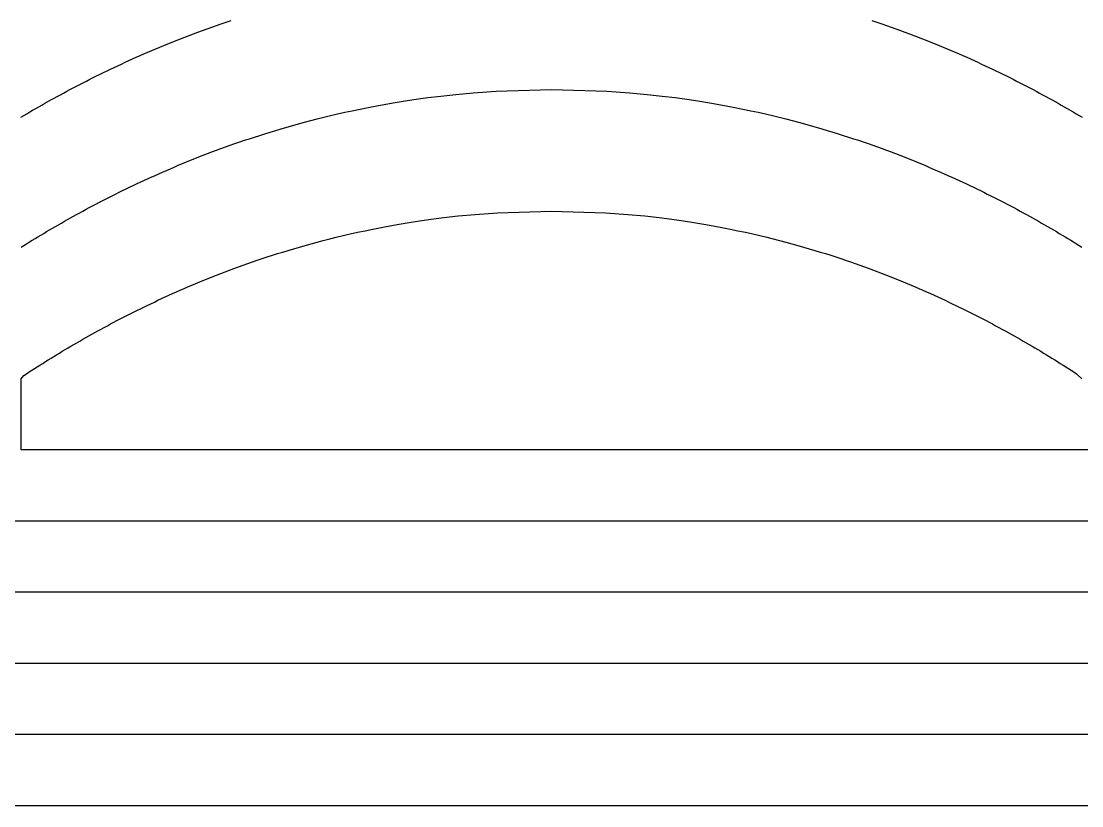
# Model space of a CAD drawing. Extents: x 201 to 397, y -170 to -3.
# Drawn here: x 276.13 to 322.34, y -129.2 to -95.03 of the extents above; entities that cross this region are included whole.
import ezdxf

# ---------------------------------------------------------------- set-up
doc = ezdxf.new("R2010")
doc.units = 0
doc.layers.add('MyLines', color=7, linetype='Continuous')

msp = doc.modelspace()

# ---------------------------------------------------------------- linework, layer by layer
at = {"layer": 'MyLines'}
for p, q in [((284.64, -95.211), (284.848, -95.138)), ((284.848, -95.138), (285.059, -95.066)), ((285.059, -95.066), (285.274, -94.993)), ((313.199, -94.993), (313.414, -95.066)), ((313.414, -95.066), (313.625, -95.138)), ((313.625, -95.138), (313.834, -95.211)), ((283.45, -95.647), (283.642, -95.574)), ((283.642, -95.574), (283.836, -95.501)), ((283.836, -95.501), (284.033, -95.428)), ((284.033, -95.428), (284.232, -95.356)), ((284.232, -95.356), (284.435, -95.283)), ((284.435, -95.283), (284.64, -95.211)), ((313.834, -95.211), (314.039, -95.283)), ((314.039, -95.283), (314.241, -95.356)), ((314.241, -95.356), (314.44, -95.428)), ((314.44, -95.428), (314.637, -95.501)), ((314.637, -95.501), (314.831, -95.574)), ((314.831, -95.574), (315.023, -95.647)), ((282.171, -96.158), (282.347, -96.085)), ((282.347, -96.085), (282.526, -96.012)), ((282.526, -96.012), (282.706, -95.939)), ((282.706, -95.939), (282.889, -95.866)), ((282.889, -95.866), (283.074, -95.793)), ((283.074, -95.793), (283.261, -95.72)), ((283.261, -95.72), (283.45, -95.647)), ((315.023, -95.647), (315.213, -95.72)), ((315.213, -95.72), (315.4, -95.793)), ((315.4, -95.793), (315.584, -95.866)), ((315.584, -95.866), (315.767, -95.939)), ((315.767, -95.939), (315.947, -96.012)), ((315.947, -96.012), (316.126, -96.085)), ((316.126, -96.085), (316.303, -96.158)), ((281.149, -96.598), (281.315, -96.525)), ((281.315, -96.525), (281.483, -96.451)), ((281.483, -96.451), (281.652, -96.378)), ((281.652, -96.378), (281.823, -96.305)), ((281.823, -96.305), (281.996, -96.231)), ((281.996, -96.231), (282.171, -96.158)), ((316.303, -96.158), (316.477, -96.231)), ((316.477, -96.231), (316.65, -96.305)), ((316.65, -96.305), (316.821, -96.378)), ((316.821, -96.378), (316.99, -96.451)), ((316.99, -96.451), (317.158, -96.525)), ((317.158, -96.525), (317.324, -96.598)), ((280.186, -97.041), (280.343, -96.967)), ((280.343, -96.967), (280.501, -96.893)), ((280.501, -96.893), (280.661, -96.819)), ((280.661, -96.819), (280.822, -96.746)), ((280.822, -96.746), (280.985, -96.672)), ((280.985, -96.672), (281.149, -96.598)), ((317.324, -96.598), (317.488, -96.672)), ((317.488, -96.672), (317.651, -96.746)), ((317.651, -96.746), (317.812, -96.819)), ((317.812, -96.819), (317.972, -96.893)), ((317.972, -96.893), (318.131, -96.967)), ((318.131, -96.967), (318.288, -97.041)), ((279.123, -97.56), (279.271, -97.485)), ((279.271, -97.485), (279.42, -97.411)), ((279.42, -97.411), (279.571, -97.337)), ((279.571, -97.337), (279.723, -97.263)), ((279.723, -97.263), (279.876, -97.189)), ((279.876, -97.189), (280.03, -97.115)), ((280.03, -97.115), (280.186, -97.041)), ((318.288, -97.041), (318.443, -97.115)), ((318.443, -97.115), (318.598, -97.189)), ((318.598, -97.189), (318.751, -97.263)), ((318.751, -97.263), (318.903, -97.337)), ((318.903, -97.337), (319.053, -97.411)), ((319.053, -97.411), (319.202, -97.485)), ((319.202, -97.485), (319.35, -97.56)), ((278.258, -98.006), (278.399, -97.932)), ((278.399, -97.932), (278.542, -97.857)), ((278.542, -97.857), (278.685, -97.783)), ((278.685, -97.783), (278.83, -97.708)), ((278.83, -97.708), (278.976, -97.634)), ((278.976, -97.634), (279.123, -97.56)), ((319.35, -97.56), (319.497, -97.634)), ((319.497, -97.634), (319.643, -97.708)), ((319.643, -97.708), (319.788, -97.783)), ((319.788, -97.783), (319.932, -97.857)), ((319.932, -97.857), (320.074, -97.932)), ((320.074, -97.932), (320.216, -98.006)), ((277.429, -98.455), (277.565, -98.38)), ((277.565, -98.38), (277.702, -98.306)), ((277.702, -98.306), (277.839, -98.231)), ((277.839, -98.231), (277.978, -98.156)), ((277.978, -98.156), (278.117, -98.081)), ((278.117, -98.081), (278.258, -98.006)), ((293.337, -98.428), (293.85, -98.357)), ((293.85, -98.357), (294.418, -98.287)), ((294.418, -98.287), (295.063, -98.216)), ((295.063, -98.216), (295.829, -98.145)), ((295.829, -98.145), (296.827, -98.074)), ((296.827, -98.074), (299.237, -98.004)), ((299.237, -98.004), (301.647, -98.074)), ((301.647, -98.074), (302.645, -98.145)), ((302.645, -98.145), (303.41, -98.216)), ((303.41, -98.216), (304.055, -98.287)), ((304.055, -98.287), (304.623, -98.357)), ((304.623, -98.357), (305.137, -98.428)), ((320.216, -98.006), (320.356, -98.081)), ((320.356, -98.081), (320.496, -98.156)), ((320.496, -98.156), (320.634, -98.231)), ((320.634, -98.231), (320.772, -98.306)), ((320.772, -98.306), (320.909, -98.38)), ((320.909, -98.38), (321.044, -98.455)), ((276.633, -98.906), (276.764, -98.831)), ((276.764, -98.831), (276.895, -98.756)), ((276.895, -98.756), (277.027, -98.681)), ((277.027, -98.681), (277.16, -98.605)), ((277.16, -98.605), (277.294, -98.53)), ((277.294, -98.53), (277.429, -98.455)), ((290.559, -98.926), (290.899, -98.855)), ((290.899, -98.855), (291.253, -98.784)), ((291.253, -98.784), (291.623, -98.712)), ((291.623, -98.712), (292.013, -98.641)), ((292.013, -98.641), (292.426, -98.57)), ((292.426, -98.57), (292.865, -98.499)), ((292.865, -98.499), (293.337, -98.428)), ((305.137, -98.428), (305.609, -98.499)), ((305.609, -98.499), (306.048, -98.57)), ((306.048, -98.57), (306.46, -98.641)), ((306.46, -98.641), (306.85, -98.712)), ((306.85, -98.712), (307.221, -98.784)), ((307.221, -98.784), (307.575, -98.855)), ((307.575, -98.855), (307.914, -98.926)), ((321.044, -98.455), (321.179, -98.53)), ((321.179, -98.53), (321.313, -98.605)), ((321.313, -98.605), (321.446, -98.681)), ((321.446, -98.681), (321.578, -98.756)), ((321.578, -98.756), (321.709, -98.831)), ((321.709, -98.831), (321.84, -98.906)), ((276.12, -99.208), (276.247, -99.133)), ((276.247, -99.133), (276.375, -99.057)), ((276.375, -99.057), (276.504, -98.982)), ((276.504, -98.982), (276.633, -98.906)), ((288.754, -99.355), (289.032, -99.283)), ((289.032, -99.283), (289.319, -99.211)), ((289.319, -99.211), (289.614, -99.14)), ((289.614, -99.14), (289.918, -99.069)), ((289.918, -99.069), (290.233, -98.997)), ((290.233, -98.997), (290.559, -98.926)), ((307.914, -98.926), (308.241, -98.997)), ((308.241, -98.997), (308.555, -99.069)), ((308.555, -99.069), (308.86, -99.14)), ((308.86, -99.14), (309.155, -99.211)), ((309.155, -99.211), (309.441, -99.283)), ((309.441, -99.283), (309.72, -99.355)), ((321.84, -98.906), (321.97, -98.982)), ((321.97, -98.982), (322.098, -99.057)), ((322.098, -99.057), (322.227, -99.133)), ((322.227, -99.133), (322.354, -99.208)), ((286.984, -99.857), (287.221, -99.785)), ((287.221, -99.785), (287.462, -99.713)), ((287.462, -99.713), (287.709, -99.641)), ((287.709, -99.641), (287.961, -99.569)), ((287.961, -99.569), (288.219, -99.498)), ((288.219, -99.498), (288.483, -99.426)), ((288.483, -99.426), (288.754, -99.355)), ((309.72, -99.355), (309.991, -99.426)), ((309.991, -99.426), (310.255, -99.498)), ((310.255, -99.498), (310.513, -99.569)), ((310.513, -99.569), (310.765, -99.641)), ((310.765, -99.641), (311.011, -99.713)), ((311.011, -99.713), (311.253, -99.785)), ((311.253, -99.785), (311.489, -99.857)), ((285.654, -100.289), (285.866, -100.217)), ((285.866, -100.217), (286.082, -100.145)), ((286.082, -100.145), (286.301, -100.073)), ((286.301, -100.073), (286.525, -100.001)), ((286.525, -100.001), (286.752, -99.929)), ((286.752, -99.929), (286.984, -99.857)), ((311.489, -99.857), (311.721, -99.929)), ((311.721, -99.929), (311.949, -100.001)), ((311.949, -100.001), (312.172, -100.073)), ((312.172, -100.073), (312.392, -100.145)), ((312.392, -100.145), (312.607, -100.217)), ((312.607, -100.217), (312.82, -100.289)), ((284.254, -100.797), (284.446, -100.724)), ((284.446, -100.724), (284.64, -100.651)), ((284.64, -100.651), (284.837, -100.579)), ((284.837, -100.579), (285.036, -100.506)), ((285.036, -100.506), (285.239, -100.434)), ((285.239, -100.434), (285.445, -100.362)), ((285.445, -100.362), (285.654, -100.289)), ((312.82, -100.289), (313.029, -100.362)), ((313.029, -100.362), (313.234, -100.434)), ((313.234, -100.434), (313.437, -100.506)), ((313.437, -100.506), (313.637, -100.579)), ((313.637, -100.579), (313.834, -100.651)), ((313.834, -100.651), (314.028, -100.724)), ((314.028, -100.724), (314.219, -100.797)), ((283.154, -101.233), (283.332, -101.16)), ((283.332, -101.16), (283.512, -101.087)), ((283.512, -101.087), (283.694, -101.015)), ((283.694, -101.015), (283.878, -100.942)), ((283.878, -100.942), (284.065, -100.869)), ((284.065, -100.869), (284.254, -100.797)), ((314.219, -100.797), (314.408, -100.869)), ((314.408, -100.869), (314.595, -100.942)), ((314.595, -100.942), (314.779, -101.015)), ((314.779, -101.015), (314.961, -101.087)), ((314.961, -101.087), (315.141, -101.16)), ((315.141, -101.16), (315.319, -101.233)), ((282.128, -101.672), (282.295, -101.599)), ((282.295, -101.599), (282.463, -101.525)), ((282.463, -101.525), (282.633, -101.452)), ((282.633, -101.452), (282.805, -101.379)), ((282.805, -101.379), (282.979, -101.306)), ((282.979, -101.306), (283.154, -101.233)), ((315.319, -101.233), (315.495, -101.306)), ((315.495, -101.306), (315.669, -101.379)), ((315.669, -101.379), (315.841, -101.452)), ((315.841, -101.452), (316.011, -101.525)), ((316.011, -101.525), (316.179, -101.599)), ((316.179, -101.599), (316.345, -101.672)), ((281.007, -102.186), (281.163, -102.112)), ((281.163, -102.112), (281.32, -102.039)), ((281.32, -102.039), (281.478, -101.965)), ((281.478, -101.965), (281.638, -101.892)), ((281.638, -101.892), (281.8, -101.818)), ((281.8, -101.818), (281.963, -101.745)), ((281.963, -101.745), (282.128, -101.672)), ((316.345, -101.672), (316.51, -101.745)), ((316.51, -101.745), (316.673, -101.818)), ((316.673, -101.818), (316.835, -101.892)), ((316.835, -101.892), (316.995, -101.965)), ((316.995, -101.965), (317.154, -102.039)), ((317.154, -102.039), (317.311, -102.112)), ((317.311, -102.112), (317.466, -102.186)), ((280.101, -102.628), (280.249, -102.555)), ((280.249, -102.555), (280.398, -102.481)), ((280.398, -102.481), (280.548, -102.407)), ((280.548, -102.407), (280.7, -102.333)), ((280.7, -102.333), (280.853, -102.259)), ((280.853, -102.259), (281.007, -102.186)), ((317.466, -102.186), (317.621, -102.259)), ((317.621, -102.259), (317.774, -102.333)), ((317.774, -102.333), (317.925, -102.407)), ((317.925, -102.407), (318.075, -102.481)), ((318.075, -102.481), (318.224, -102.555)), ((318.224, -102.555), (318.372, -102.628)), ((279.239, -103.073), (279.38, -102.999)), ((279.38, -102.999), (279.522, -102.925)), ((279.522, -102.925), (279.665, -102.851)), ((279.665, -102.851), (279.809, -102.776)), ((279.809, -102.776), (279.955, -102.702)), ((279.955, -102.702), (280.101, -102.628)), ((318.372, -102.628), (318.519, -102.702)), ((318.519, -102.702), (318.664, -102.776)), ((318.664, -102.776), (318.809, -102.851)), ((318.809, -102.851), (318.952, -102.925)), ((318.952, -102.925), (319.094, -102.999)), ((319.094, -102.999), (319.235, -103.073)), ((278.414, -103.52), (278.549, -103.445)), ((278.549, -103.445), (278.685, -103.371)), ((278.685, -103.371), (278.822, -103.296)), ((278.822, -103.296), (278.96, -103.222)), ((278.96, -103.222), (279.099, -103.147)), ((279.099, -103.147), (279.239, -103.073)), ((295.172, -103.513), (295.917, -103.443)), ((295.917, -103.443), (296.889, -103.372)), ((296.889, -103.372), (299.237, -103.301)), ((299.237, -103.301), (301.584, -103.372)), ((301.584, -103.372), (302.556, -103.443)), ((302.556, -103.443), (303.302, -103.513)), ((319.235, -103.073), (319.375, -103.147)), ((319.375, -103.147), (319.513, -103.222)), ((319.513, -103.222), (319.651, -103.296)), ((319.651, -103.296), (319.788, -103.371)), ((319.788, -103.371), (319.924, -103.445)), ((319.924, -103.445), (320.059, -103.52)), ((277.624, -103.968), (277.753, -103.893)), ((277.753, -103.893), (277.884, -103.818)), ((277.884, -103.818), (278.015, -103.744)), ((278.015, -103.744), (278.147, -103.669)), ((278.147, -103.669), (278.28, -103.594)), ((278.28, -103.594), (278.414, -103.52)), ((291.821, -104.01), (292.2, -103.939)), ((292.2, -103.939), (292.602, -103.868)), ((292.602, -103.868), (293.03, -103.797)), ((293.03, -103.797), (293.49, -103.726)), ((293.49, -103.726), (293.99, -103.655)), ((293.99, -103.655), (294.543, -103.584)), ((294.543, -103.584), (295.172, -103.513)), ((303.302, -103.513), (303.93, -103.584)), ((303.93, -103.584), (304.484, -103.655)), ((304.484, -103.655), (304.984, -103.726)), ((304.984, -103.726), (305.444, -103.797)), ((305.444, -103.797), (305.871, -103.868)), ((305.871, -103.868), (306.273, -103.939)), ((306.273, -103.939), (306.653, -104.01)), ((320.059, -103.52), (320.193, -103.594)), ((320.193, -103.594), (320.326, -103.669)), ((320.326, -103.669), (320.458, -103.744)), ((320.458, -103.744), (320.59, -103.818)), ((320.59, -103.818), (320.72, -103.893)), ((320.72, -103.893), (320.85, -103.968)), ((276.739, -104.494), (276.863, -104.418)), ((276.863, -104.418), (276.988, -104.343)), ((276.988, -104.343), (277.113, -104.268)), ((277.113, -104.268), (277.24, -104.193)), ((277.24, -104.193), (277.367, -104.118)), ((277.367, -104.118), (277.495, -104.043)), ((277.495, -104.043), (277.624, -103.968)), ((289.862, -104.437), (290.159, -104.366)), ((290.159, -104.366), (290.466, -104.295)), ((290.466, -104.295), (290.784, -104.223)), ((290.784, -104.223), (291.115, -104.152)), ((291.115, -104.152), (291.46, -104.081)), ((291.46, -104.081), (291.821, -104.01)), ((306.653, -104.01), (307.014, -104.081)), ((307.014, -104.081), (307.359, -104.152)), ((307.359, -104.152), (307.689, -104.223)), ((307.689, -104.223), (308.007, -104.295)), ((308.007, -104.295), (308.314, -104.366)), ((308.314, -104.366), (308.611, -104.437)), ((320.85, -103.968), (320.979, -104.043)), ((320.979, -104.043), (321.106, -104.118)), ((321.106, -104.118), (321.234, -104.193)), ((321.234, -104.193), (321.36, -104.268)), ((321.36, -104.268), (321.486, -104.343)), ((321.486, -104.343), (321.61, -104.418)), ((321.61, -104.418), (321.734, -104.494)), ((276.13, -104.871), (276.25, -104.795)), ((276.25, -104.795), (276.371, -104.72)), ((276.371, -104.72), (276.493, -104.644)), ((276.493, -104.644), (276.616, -104.569)), ((276.616, -104.569), (276.739, -104.494)), ((288.006, -104.938), (288.252, -104.866)), ((288.252, -104.866), (288.503, -104.795)), ((288.503, -104.795), (288.761, -104.723)), ((288.761, -104.723), (289.025, -104.652)), ((289.025, -104.652), (289.296, -104.58)), ((289.296, -104.58), (289.575, -104.509)), ((289.575, -104.509), (289.862, -104.437)), ((308.611, -104.437), (308.898, -104.509)), ((308.898, -104.509), (309.177, -104.58)), ((309.177, -104.58), (309.449, -104.652)), ((309.449, -104.652), (309.713, -104.723)), ((309.713, -104.723), (309.97, -104.795)), ((309.97, -104.795), (310.221, -104.866)), ((310.221, -104.866), (310.467, -104.938)), ((321.734, -104.494), (321.858, -104.569)), ((321.858, -104.569), (321.98, -104.644)), ((321.98, -104.644), (322.102, -104.72)), ((322.102, -104.72), (322.223, -104.795)), ((322.223, -104.795), (322.344, -104.871)), ((286.635, -105.369), (286.853, -105.297)), ((286.853, -105.297), (287.075, -105.225)), ((287.075, -105.225), (287.3, -105.153)), ((287.3, -105.153), (287.531, -105.082)), ((287.531, -105.082), (287.766, -105.01)), ((287.766, -105.01), (288.006, -104.938)), ((310.467, -104.938), (310.707, -105.01)), ((310.707, -105.01), (310.942, -105.082)), ((310.942, -105.082), (311.173, -105.153)), ((311.173, -105.153), (311.399, -105.225)), ((311.399, -105.225), (311.621, -105.297)), ((311.621, -105.297), (311.838, -105.369)), ((285.207, -105.875), (285.402, -105.802)), ((285.402, -105.802), (285.6, -105.73)), ((285.6, -105.73), (285.8, -105.658)), ((285.8, -105.658), (286.004, -105.586)), ((286.004, -105.586), (286.211, -105.513)), ((286.211, -105.513), (286.421, -105.441)), ((286.421, -105.441), (286.635, -105.369)), ((311.838, -105.369), (312.052, -105.441)), ((312.052, -105.441), (312.263, -105.513)), ((312.263, -105.513), (312.47, -105.586)), ((312.47, -105.586), (312.673, -105.658)), ((312.673, -105.658), (312.874, -105.73)), ((312.874, -105.73), (313.071, -105.802)), ((313.071, -105.802), (313.266, -105.875)), ((284.094, -106.31), (284.273, -106.237)), ((284.273, -106.237), (284.455, -106.165)), ((284.455, -106.165), (284.64, -106.092)), ((284.64, -106.092), (284.826, -106.02)), ((284.826, -106.02), (285.016, -105.947)), ((285.016, -105.947), (285.207, -105.875)), ((313.266, -105.875), (313.458, -105.947)), ((313.458, -105.947), (313.647, -106.02)), ((313.647, -106.02), (313.834, -106.092)), ((313.834, -106.092), (314.018, -106.165)), ((314.018, -106.165), (314.2, -106.237)), ((314.2, -106.237), (314.38, -106.31)), ((283.059, -106.747), (283.227, -106.674)), ((283.227, -106.674), (283.396, -106.601)), ((283.396, -106.601), (283.568, -106.528)), ((283.568, -106.528), (283.741, -106.455)), ((283.741, -106.455), (283.916, -106.383)), ((283.916, -106.383), (284.094, -106.31)), ((314.38, -106.31), (314.557, -106.383)), ((314.557, -106.383), (314.732, -106.455)), ((314.732, -106.455), (314.906, -106.528)), ((314.906, -106.528), (315.077, -106.601)), ((315.077, -106.601), (315.247, -106.674)), ((315.247, -106.674), (315.414, -106.747)), ((281.934, -107.259), (282.09, -107.185)), ((282.09, -107.185), (282.247, -107.112)), ((282.247, -107.112), (282.406, -107.039)), ((282.406, -107.039), (282.567, -106.966)), ((282.567, -106.966), (282.729, -106.893)), ((282.729, -106.893), (282.893, -106.82)), ((282.893, -106.82), (283.059, -106.747)), ((315.414, -106.747), (315.58, -106.82)), ((315.58, -106.82), (315.744, -106.893)), ((315.744, -106.893), (315.906, -106.966)), ((315.906, -106.966), (316.067, -107.039)), ((316.067, -107.039), (316.226, -107.112)), ((316.226, -107.112), (316.384, -107.185)), ((316.384, -107.185), (316.54, -107.259)), ((281.027, -107.699), (281.175, -107.626)), ((281.175, -107.626), (281.324, -107.552)), ((281.324, -107.552), (281.474, -107.479)), ((281.474, -107.479), (281.626, -107.405)), ((281.626, -107.405), (281.779, -107.332)), ((281.779, -107.332), (281.934, -107.259)), ((316.54, -107.259), (316.694, -107.332)), ((316.694, -107.332), (316.848, -107.405)), ((316.848, -107.405), (316.999, -107.479)), ((316.999, -107.479), (317.15, -107.552)), ((317.15, -107.552), (317.299, -107.626)), ((317.299, -107.626), (317.447, -107.699)), ((280.165, -108.142), (280.306, -108.068)), ((280.306, -108.068), (280.448, -107.994)), ((280.448, -107.994), (280.591, -107.921)), ((280.591, -107.921), (280.735, -107.847)), ((280.735, -107.847), (280.88, -107.773)), ((280.88, -107.773), (281.027, -107.699)), ((317.447, -107.699), (317.593, -107.773)), ((317.593, -107.773), (317.739, -107.847)), ((317.739, -107.847), (317.883, -107.921)), ((317.883, -107.921), (318.026, -107.994)), ((318.026, -107.994), (318.167, -108.068)), ((318.167, -108.068), (318.308, -108.142)), ((279.343, -108.586), (279.478, -108.512)), ((279.478, -108.512), (279.613, -108.438)), ((279.613, -108.438), (279.75, -108.364)), ((279.75, -108.364), (279.887, -108.29)), ((279.887, -108.29), (280.026, -108.216)), ((280.026, -108.216), (280.165, -108.142)), ((318.308, -108.142), (318.448, -108.216)), ((318.448, -108.216), (318.586, -108.29)), ((318.586, -108.29), (318.724, -108.364)), ((318.724, -108.364), (318.86, -108.438)), ((318.86, -108.438), (318.996, -108.512)), ((318.996, -108.512), (319.13, -108.586)), ((278.428, -109.107), (278.556, -109.033)), ((278.556, -109.033), (278.685, -108.958)), ((278.685, -108.958), (278.815, -108.884)), ((278.815, -108.884), (278.946, -108.809)), ((278.946, -108.809), (279.077, -108.735)), ((279.077, -108.735), (279.21, -108.661)), ((279.21, -108.661), (279.343, -108.586)), ((319.13, -108.586), (319.264, -108.661)), ((319.264, -108.661), (319.396, -108.735)), ((319.396, -108.735), (319.528, -108.809)), ((319.528, -108.809), (319.659, -108.884)), ((319.659, -108.884), (319.788, -108.958)), ((319.788, -108.958), (319.917, -109.033)), ((319.917, -109.033), (320.045, -109.107)), ((277.676, -109.556), (277.8, -109.481)), ((277.8, -109.481), (277.924, -109.406)), ((277.924, -109.406), (278.049, -109.331)), ((278.049, -109.331), (278.174, -109.257)), ((278.174, -109.257), (278.301, -109.182)), ((278.301, -109.182), (278.428, -109.107)), ((320.045, -109.107), (320.173, -109.182)), ((320.173, -109.182), (320.299, -109.257)), ((320.299, -109.257), (320.425, -109.331)), ((320.425, -109.331), (320.55, -109.406)), ((320.55, -109.406), (320.674, -109.481)), ((320.674, -109.481), (320.797, -109.556)), ((276.952, -110.006), (277.071, -109.931)), ((277.071, -109.931), (277.191, -109.856)), ((277.191, -109.856), (277.311, -109.781)), ((277.311, -109.781), (277.432, -109.706)), ((277.432, -109.706), (277.554, -109.631)), ((277.554, -109.631), (277.676, -109.556)), ((320.797, -109.556), (320.919, -109.631)), ((320.919, -109.631), (321.041, -109.706)), ((321.041, -109.706), (321.162, -109.781)), ((321.162, -109.781), (321.283, -109.856)), ((321.283, -109.856), (321.402, -109.931)), ((321.402, -109.931), (321.521, -110.006)), ((276.253, -110.458), (276.368, -110.382)), ((276.368, -110.382), (276.483, -110.307)), ((276.483, -110.307), (276.6, -110.232)), ((276.6, -110.232), (276.717, -110.156)), ((276.717, -110.156), (276.834, -110.081)), ((276.834, -110.081), (276.952, -110.006)), ((321.521, -110.006), (321.639, -110.081)), ((321.639, -110.081), (321.757, -110.156)), ((321.757, -110.156), (321.874, -110.232)), ((321.874, -110.232), (321.99, -110.307)), ((321.99, -110.307), (322.105, -110.382)), ((322.105, -110.382), (322.335, -110.6)), ((276.139, -110.6), (276.253, -110.458)), ((276.139, -113.7), (276.139, -110.6)), ((284.259, -113.7), (276.139, -113.7)), ((292.38, -113.7), (284.259, -113.7)), ((300.501, -113.7), (292.38, -113.7)), ((308.622, -113.7), (300.501, -113.7)), ((316.742, -113.7), (308.622, -113.7)), ((324.863, -113.7), (316.742, -113.7)), ((276.239, -116.8), (265.49, -116.8)), ((286.989, -116.8), (276.239, -116.8)), ((297.739, -116.8), (286.989, -116.8)), ((308.489, -116.8), (297.739, -116.8)), ((319.238, -116.8), (308.489, -116.8)), ((329.988, -116.8), (319.238, -116.8)), ((283.267, -119.9), (270.501, -119.9)), ((296.032, -119.9), (283.267, -119.9)), ((308.798, -119.9), (296.032, -119.9)), ((321.564, -119.9), (308.798, -119.9)), ((334.329, -119.9), (321.564, -119.9)), ((279.742, -123), (265.56, -123)), ((293.924, -123), (279.742, -123)), ((308.106, -123), (293.924, -123)), ((322.288, -123), (308.106, -123)), ((336.469, -123), (322.288, -123)), ((278.092, -126.1), (262.957, -126.1)), ((293.226, -126.1), (278.092, -126.1)), ((308.361, -126.1), (293.226, -126.1)), ((323.496, -126.1), (308.361, -126.1)), ((276.763, -129.2), (260.735, -129.2)), ((292.79, -129.2), (276.763, -129.2)), ((308.817, -129.2), (292.79, -129.2)), ((324.844, -129.2), (308.817, -129.2))]:
    msp.add_line(p, q, dxfattribs=at)

doc.saveas('drawing.dxf')
